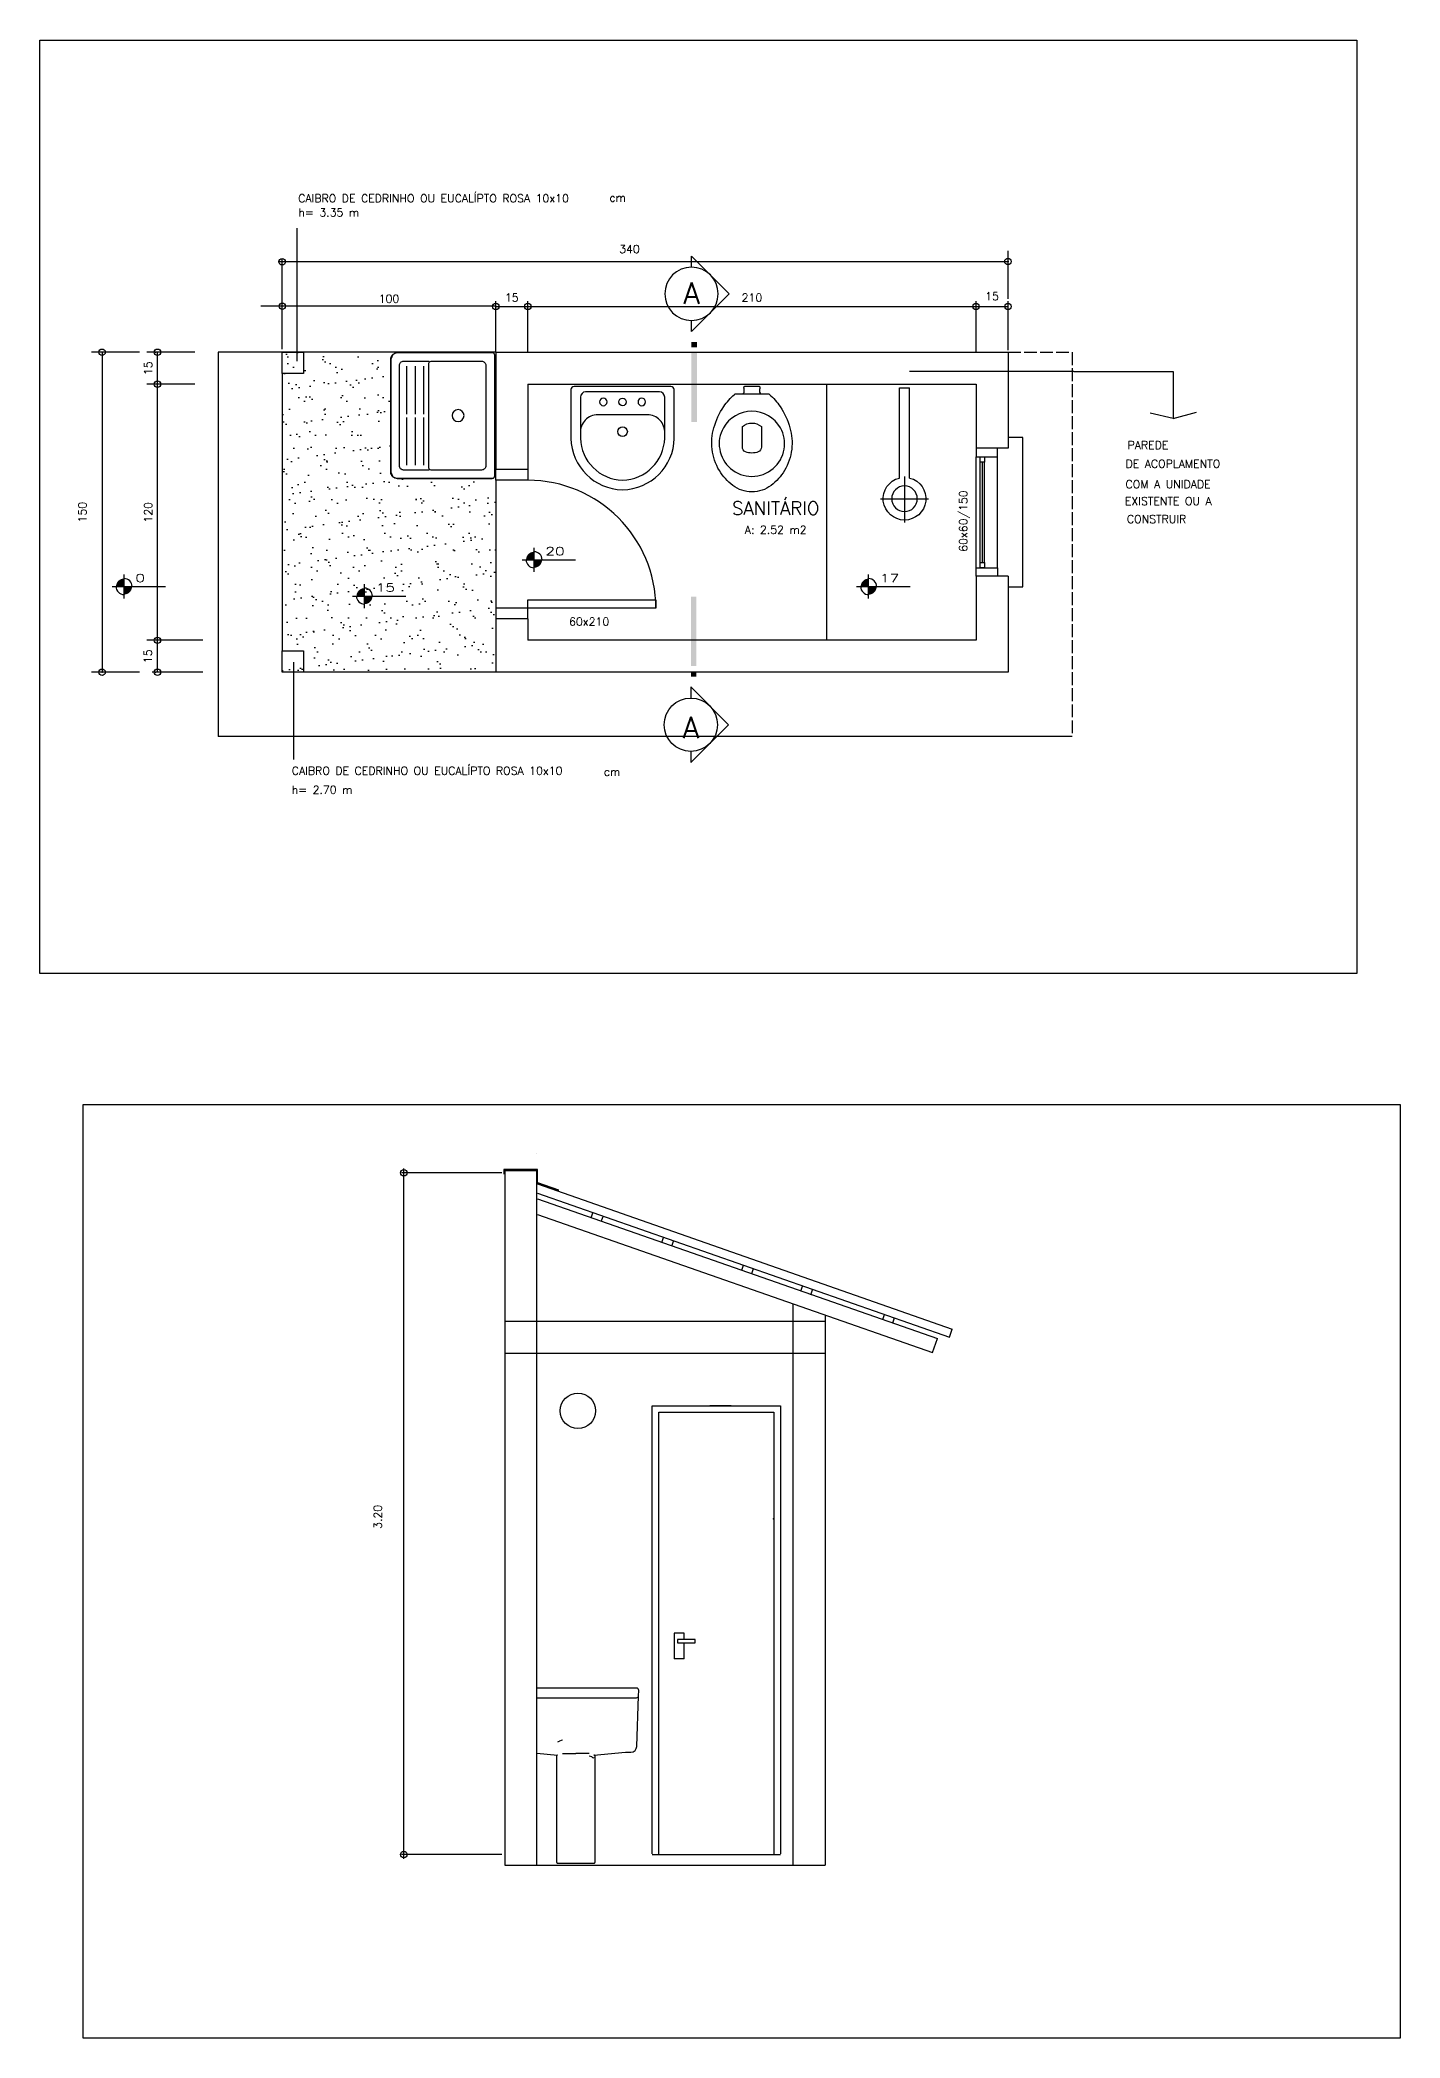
# Model space of a CAD drawing. Extents: x 2332 to 6335, y 1883 to 3772.
# Drawn here: x 2332 to 3606, y 1883 to 3756 of the extents above; entities that cross this region are included whole.
import ezdxf
from ezdxf.enums import TextEntityAlignment as Align

# ---------------------------------------------------------------- set-up
doc = ezdxf.new("R2010")
doc.units = 0
doc.linetypes.add('ACAD_ISO02W100', pattern=[15, 12, -3])
doc.layers.get('0').update_dxf_attribs({"linetype": 'CONTINUOUS'})
doc.layers.get('DEFPOINTS').update_dxf_attribs({"linetype": 'CONTINUOUS'})
for name, color, linetype in [('BEIRAL', 7, 'ACAD_ISO02W100'), ('COTA', 13, 'CONTINUOUS'), ('EQUIP', 7, 'CONTINUOUS'), ('EQUIP_I', 13, 'CONTINUOUS'), ('ESPEC', 2, 'CONTINUOUS'), ('ESPECARQ', 2, 'CONTINUOUS'), ('ESQ_VISTA', 1, 'CONTINUOUS'), ('ESQUAD', 2, 'CONTINUOUS'), ('ESQUADRIA', 2, 'CONTINUOUS'), ('ESTRUT', 130, 'CONTINUOUS'), ('FOLHA', 7, 'CONTINUOUS'), ('LINHAVISTA', 15, 'CONTINUOUS'), ('MOBIL_I', 13, 'CONTINUOUS'), ('PAREDE', 6, 'CONTINUOUS'), ('REG120-160', 4, 'CONTINUOUS'), ('REG60-100', 7, 'CONTINUOUS'), ('SELO', 2, 'CONTINUOUS'), ('TELHA', 3, 'CONTINUOUS'), ('TELHADO', 7, 'CONTINUOUS'), ('UNIDADE', 4, 'CONTINUOUS'), ('VIDRO', 1, 'CONTINUOUS')]:
    doc.layers.add(name, color=color, linetype=linetype)
doc.styles.add('REGUA100', font='simplex.shx')
doc.styles.add('REGUA160', font='simplex.shx')
doc.styles.add('REGUA425', font='simplex.shx')
doc.styles.add('REGUA60', font='simplex.shx')
doc.styles.add('REGUA80', font='simplex.shx')

# ---------------------------------------------------------------- blocks, each defined once
blk = doc.blocks.new('SAL34S_2')
at = {"layer": 'EQUIP', "color": 0, "linetype": 'ByBlock'}
blk.add_lwpolyline([(0, -4.2), (22.68, -4.2, -0.345194), (24.25, -5.69), (24.25, -28.56, -0.399699), (0, -52.7, -0.399699), (-24.25, -28.56), (-24.25, -5.69, -0.345194), (-22.68, -4.2)], format="xyb", close=True, dxfattribs=at)
at = {"layer": 'EQUIP_I'}
for p, q in [((-24.25, -28.56), (-24.25, -26.07)), ((24.25, -26.07), (24.25, -28.56))]:
    blk.add_line(p, q, dxfattribs=at)
blk.add_lwpolyline([(-19.75, -25.4), (-19.75, -9.2, -0.371535), (-17.31, -6.7), (0, -6.7), (17.31, -6.7, -0.371535), (19.75, -9.2), (19.75, -25.4)], format="xyb", dxfattribs=at)
for points in [[(0, -17.5), (11.6, -17.5, -0.423334), (19.75, -26), (19.75, -28.5, -0.397421), (0, -48.2, -0.397421), (-19.75, -28.5), (-19.75, -26, -0.423334), (-11.6, -17.5)], [(0, -13.25, 1), (0, -9.75, 1)]]:
    blk.add_lwpolyline(points, format="xyb", close=True, dxfattribs=at)
for centre in [(-9, -11.5), (9, -11.5)]:
    blk.add_circle(centre, 1.75, dxfattribs=at)
for start, end in [(90, 270), (270, 90)]:
    blk.add_arc((0, -25.4), 2.25, start, end, dxfattribs=at)
blk = doc.blocks.new('SAP7S__2')
at = {"layer": 'EQUIP', "color": 0, "linetype": 'ByBlock'}
blk.add_lwpolyline([(-4.36, -13), (-6.93, -13), (-7.45, -13, 0.207706), (-8.2, -13.3, 0.059368), (-13.2, -19, 0.082654), (-17.8, -29, 0.104255), (-18.65, -39, 0.107708), (-15.25, -49, 0.088187), (-9, -56, 0.163426), (0, -59, 0.163426), (9, -56, 0.088187), (15.25, -49, 0.107708), (18.65, -39, 0.104255), (17.8, -29, 0.082654), (13.2, -19, 0.059368), (8.2, -13.3, 0.207706), (7.45, -13), (6.93, -13), (4.36, -13, -0.380199), (3.6, -12.2), (3.6, -11.1, -0.087349), (3.7, -10.7, 0.172037), (3.7, -9.83, 0.102747), (3.57, -9.63, 0.167994), (3.15, -9.5), (0, -9.5), (-3.15, -9.5, 0.167994), (-3.57, -9.63, 0.102747), (-3.7, -9.83, 0.172037), (-3.7, -10.7, -0.087349), (-3.6, -11.1), (-3.6, -12.2, -0.380199)], format="xyb", close=True, dxfattribs=at)
at = {"layer": 'EQUIP_I'}
blk.add_line((4.36, -13), (-4.36, -13), dxfattribs=at)
for points in [[(0, -21.2, -0.268395), (13.35, -29, -0.179674), (15.1, -39, -0.170707), (10, -48.05, -0.179561), (0, -51.75, -0.179561), (-10, -48.05, -0.170707), (-15.1, -39, -0.179674), (-13.35, -29, -0.268395)], [(-3, -40.25, 0.183333), (3, -40.25, 0.302776), (4.45, -38), (4.45, -28.4, 0.370787), (-4.45, -28.4), (-4.45, -38, 0.302776)]]:
    blk.add_lwpolyline(points, format="xyb", close=True, dxfattribs=at)
blk = doc.blocks.new('SACHS__2')
at = {"layer": 'EQUIP', "color": 0, "linetype": 'ByBlock'}
for p, q in [((42.29, 2.4), (0, 2.4)), ((0, 2.4), (0, -2.4)), ((42.29, -2.4), (0, -2.4))]:
    blk.add_line(p, q, dxfattribs=at)
blk.add_arc((52, 0), 10, 193.88654, 166.11346, dxfattribs=at)
at = {"layer": 'EQUIP_I'}
for p, q in [((52, 11.2), (52, -11.2)), ((41.6, 0), (63.2, 0))]:
    blk.add_line(p, q, dxfattribs=at)
blk.add_circle((52, 0), 6, dxfattribs=at)
blk = doc.blocks.new('INDUNI1')
at = {"color": 0, "style": 'REGUA100', "width": 1.4, "flags": 8}
for tag, p in [('NOME1', (0, 0)), ('NOME2', (0, -4.29))]:
    blk.add_attdef(tag, text='', height=2.5, dxfattribs=at).set_placement(p, align=Align.CENTER)
at = {"layer": 'ESPECARQ', "style": 'REGUA60', "width": 1.4}
blk.add_attdef('AREA', text='', height=1.5, dxfattribs=at).set_placement((0, -7.81), align=Align.CENTER)
at = {"layer": 'ESPECARQ', "style": 'REGUA60', "width": 1.4, "flags": 8}
for tag, p in [('PISO', (0, -10.31)), ('REVPAR', (0, -12.81)), ('PEDIR', (0, -15.31))]:
    blk.add_attdef(tag, text='', height=1.5, dxfattribs=at).set_placement(p, align=Align.CENTER)
blk = doc.blocks.new('CORTE2')
at = {"color": 4}
blk.add_lwpolyline([(-5, 0), (-7.07, 0), (0, 7.07), (7.07, 0), (5, 0, 1)], format="xyb", close=True, dxfattribs=at)
at = {"color": 0, "linetype": 'ByBlock'}
blk.add_arc((0, 0), 5, 180, 0, dxfattribs=at)
at = {"color": 4, "linetype": 'ByBlock'}
for points in [[(9, 0), (9, 1), (10, 0), (10, 1)], [(11, 0), (11, 1), (24, 0), (24, 1)]]:
    blk.add_solid(points, dxfattribs=at)
blk = doc.blocks.new('SAT13S_2')
at = {"layer": 'EQUIP', "color": 0, "linetype": 'ByBlock'}
blk.add_lwpolyline([(-26.5, -48.5), (26.5, -48.5, 0.414214), (29.5, -45.5), (29.5, -1, 0.414214), (28.5, 0), (-28.5, 0, 0.414214), (-29.5, -1), (-29.5, -45.5, 0.414214)], format="xyb", close=True, dxfattribs=at)
at = {"layer": 'EQUIP_I'}
for points in [[(25.5, -27.69), (25.5, -6, 0.414214), (23.5, -4), (-23.5, -4, 0.414214), (-25.5, -6), (-25.5, -27.69)], [(-25.5, -27.84), (-25.5, -29.65, 0.414214), (-24.5, -30.65), (-23.25, -30.65), (23.1, -30.65), (24.5, -30.65, 0.414214), (25.5, -29.65), (25.5, -27.84)], [(-25.5, -30.5), (-25.5, -42.5, 0.414214), (-23.5, -44.5)], [(-23.5, -44.5), (23.5, -44.5, 0.414214), (25.5, -42.5), (25.5, -30.5, 0.414214)], [(-23.25, -33.03), (-0.9, -33.03, 0.414214)], [(-23.25, -37.03), (-0.9, -37.03, 0.414214)], [(0.75, -33.03), (23.1, -33.03, 0.414214)], [(0.75, -37.03), (23.1, -37.03, 0.414214)], [(-23.25, -41.03), (-0.9, -41.03, 0.414214)], [(0.75, -41.03), (23.1, -41.03, 0.414214)]]:
    blk.add_lwpolyline(points, format="xyb", dxfattribs=at)
blk.add_circle((0, -17), 2.8, dxfattribs=at)
blk = doc.blocks.new('NIVELPB')
at = {"linetype": 'ByBlock'}
for p, q in [((-2.25, 0), (7.75, 0)), ((0, -2.25), (0, 2.25))]:
    blk.add_line(p, q, dxfattribs=at)
at = {"linetype": 'ByBlock', "const_width": 1.5}
for points in [[(-0.75, 0, -0.414214), (0, 0.75, -0.618034)], [(0, -0.75, 0.414214), (0.75, 0, 0.618034)]]:
    blk.add_lwpolyline(points, format="xyb", dxfattribs=at)
at = {"linetype": 'ByBlock'}
for start, end in [(180, 270), (0, 90)]:
    blk.add_arc((0, 0), 1.5, start, end, dxfattribs=at)
at = {"color": 0, "linetype": 'ByBlock', "style": 'REGUA60', "width": 1.4}
blk.add_attdef('COTAPISO', (2.12, 0.85), '', height=1.5, dxfattribs=at)

msp = doc.modelspace()

# ---------------------------------------------------------------- hatches: boundary and pattern name
at = {"layer": 'EQUIP_I'}
h = msp.add_hatch(dxfattribs=at)
h.set_pattern_fill('AR-SAND', color=256, scale=0.5, style=0)
h.set_pattern_definition([(37.5, (-5805.597, -731.064), (-0.800016, 24.47066), [0, -19.304, 0, -21.59, 0, -20.6375]), (7.5, (-5805.597, -731.064), (22.47616, 35.84126), [0, -10.414, 0, -17.399, 0, -6.6675]), (327.5, (-5821.218, -731.064), (39.54962, 0.07186), [0, -6.35, 0, -22.86, 0, -29.845]), (317.5, (-5821.218, -731.064), (38.17782, 11.14647), [0, -3.175, 0, -14.986, 0, -17.145])])
h.paths.add_polyline_path([(2759.1, 3343.4), (2759.1, 3347), (2757.8, 3347, -0.414214), (2755.8, 3345), (2666.8, 3345, -0.414214), (2660.8, 3351), (2660.8, 3457, -0.414214), (2666.8, 3463), (2666.8, 3463.4), (2559.1, 3463.4), (2559.1, 3163.4), (2759.1, 3163.4), (2759.1, 3213.4), (2759.1, 3223.4)])

# ---------------------------------------------------------------- linework, layer by layer
at = {"color": 0, "linetype": 'ByBlock'}
msp.add_line((3209.1, 3463.8), (3209.1, 3511.3), dxfattribs=at)
at = {"layer": 'BEIRAL'}
for p, q in [((3239.1, 3463.4), (3299.1, 3463.4)), ((3299.1, 3463.4), (3299.1, 3103.4))]:
    msp.add_line(p, q, dxfattribs=at)
at = {"layer": 'COTA', "linetype": 'ByBlock'}
for p, q in [((3239.1, 3513.4), (3239.1, 3558.4)), ((2763.1, 3548.2), (2555.1, 3548.2)), ((2559.1, 3466.4), (2559.1, 3550.2)), ((2759.1, 3548.4), (3239, 3548.4)), ((2559, 3506.5), (2539.1, 3506.5)), ((2559.1, 3469.4), (2559.1, 3510.5)), ((2559.1, 3469.4), (2559.1, 3510.5)), ((2759, 3506.5), (2559.1, 3506.5)), ((2759.1, 3463.8), (2759.1, 3511.3)), ((2759.1, 3469.4), (2759.1, 3510.5)), ((2759.1, 3506.3), (2789, 3506.3)), ((2789.1, 3463.8), (2789.1, 3511.3)), ((2789.1, 3463.8), (2789.1, 3511.3)), ((2789.1, 3506.3), (3209, 3506.3)), ((3209.1, 3463.8), (3209.1, 3511.3)), ((3209.1, 3506.3), (3239.1, 3506.3)), ((3239.1, 3465.3), (3239.1, 3511.3)), ((2425.2, 3463.4), (2380.2, 3463.4)), ((2390.2, 3463.4), (2390.2, 3163.5)), ((2477.1, 3463.4), (2432.1, 3463.4)), ((2442.1, 3433.5), (2442.1, 3463.4)), ((2477.1, 3433.4), (2432.1, 3433.4)), ((2477.1, 3433.4), (2432.1, 3433.4)), ((2442.1, 3193.5), (2442.1, 3433.4)), ((2477.1, 3193.4), (2432.1, 3193.4)), ((2484.6, 3193.4), (2437.1, 3193.4)), ((2442.1, 3163.5), (2442.1, 3193.4)), ((2425.2, 3163.4), (2380.2, 3163.4)), ((2484.6, 3163.4), (2437.1, 3163.4)), ((2672.9, 2051.4), (2672.9, 2698.4)), ((2764.7, 2694.4), (2670.9, 2694.4)), ((2764.7, 2055.4), (2670.9, 2055.4))]:
    msp.add_line(p, q, dxfattribs=at)
at = {"layer": 'COTA', "color": 4}
for p, q in [((2798.3, 2697.3), (2766.6, 2697.3)), ((2766.6, 2697.3), (2766.6, 2693.1)), ((2798.3, 2696.8), (2766.6, 2696.8)), ((2767.1, 2697.3), (2767.1, 2693.1)), ((2797.8, 2683.9), (2797.8, 2697.3)), ((2798.3, 2683.9), (2798.3, 2697.3)), ((2798.2, 2684.2), (2817.7, 2677.4)), ((2798.3, 2685.3), (2818, 2678.4)), ((2798.4, 2684.7), (2817.8, 2677.9))]:
    msp.add_line(p, q, dxfattribs=at)
at = {"layer": 'COTA'}
for centre in [(2559, 3548.2), (3239, 3548.4), (2559.1, 3506.5), (2759.1, 3506.3), (2789.1, 3506.3), (3209.1, 3506.3), (3239.1, 3506.3), (2390.2, 3463.4), (2442.1, 3463.4), (2442.1, 3433.5), (2442.1, 3193.4), (2390.2, 3163.5), (2442.1, 3163.5), (2672.9, 2694.4), (2672.9, 2055.4)]:
    msp.add_circle(centre, 3, dxfattribs=at)
at = {"layer": 'COTA', "linetype": 'ByBlock'}
for p in [(3239.1, 3548.4), (2559.1, 3506.5), (2789.1, 3506.3), (2440.2, 3463.4), (2442.1, 3463.4), (2442.1, 3433.4), (2442.1, 3193.4), (2390.2, 3163.4), (2440.2, 3163.4), (2672.9, 2694.4)]:
    msp.add_point(p, dxfattribs=at)
at = {"layer": 'DEFPOINTS', "color": 0, "linetype": 'ByBlock'}
for p in [(2559.1, 3548.2), (3209.1, 3506.3), (3239.1, 3506.3), (2759.1, 3498.4), (3239.1, 3498.4), (2518.2, 3463.4), (2539.1, 3463.4), (2559.1, 3463.4), (2559.1, 3463.4), (2559.1, 3463.4), (2759.1, 3463.8), (2759.1, 3463.4), (2759.1, 3456.3), (2789.1, 3456.3), (2789.1, 3456.3), (3209.1, 3456.3), (3209.1, 3456.3), (3239.1, 3457.8), (2518.2, 3433.4), (2518.2, 3433.4), (2492.1, 3193.4), (2518.2, 3193.4), (2444.6, 3178.4), (2492.1, 3163.4), (2559.1, 3163.4), (2559.1, 3103.7), (2888.6, 3044.2), (2767.7, 2694.4), (2767.7, 2694.4), (2767.7, 2555.4), (2767.7, 2555.4), (2767.7, 2525.4), (2767.7, 2525.4), (2767.8, 2489.9), (2797.7, 2365.4), (2797.7, 2065.4), (2767.7, 2055.4), (2767.7, 2055.4), (2767.7, 2055.4)]:
    msp.add_point(p, dxfattribs=at)
at = {"layer": 'EQUIP'}
msp.add_line((2666.8, 3463), (2666.8, 3463.4), dxfattribs=at)
at = {"layer": 'EQUIP', "color": 0, "linetype": 'ByBlock'}
msp.add_lwpolyline([(2797.7, 2150.5), (2817.1, 2148.7, 0.414214), (2816.1, 2147.7), (2816.1, 2048.4, 0.414214), (2817.1, 2047.4), (2834.1, 2047.4), (2851.1, 2047.4, 0.414214), (2852.1, 2048.4), (2852.1, 2147.7, 0.414214), (2851.1, 2148.7), (2880.8, 2151.4), (2885.7, 2151.4, 0.404487), (2891.3, 2156.8), (2892.9, 2204.3), (2893, 2209.3, 0.424007), (2891, 2211.4), (2834.1, 2211.4), (2797.7, 2211.4)], format="xyb", dxfattribs=at)
at = {"layer": 'EQUIP_I'}
for p, q in [((2559.1, 3463.4), (2579.1, 3463.4)), ((2559.1, 3443.4), (2559.1, 3463.4)), ((2579.1, 3463.4), (2579.1, 3443.4)), ((2662.6, 3461.2), (2660.8, 3457)), ((2660.8, 3457), (2660.8, 3351)), ((2666.8, 3463), (2662.6, 3461.2)), ((2579.1, 3443.4), (2559.1, 3443.4)), ((2559.1, 3443.4), (2559.1, 3183.4)), ((2660.8, 3351), (2662.6, 3346.7)), ((2662.6, 3346.7), (2666.8, 3345)), ((2666.8, 3345), (2755.8, 3345)), ((2755.8, 3345), (2757.2, 3345.6)), ((2757.2, 3345.6), (2757.8, 3347)), ((2757.8, 3347), (2759.1, 3347)), ((2559.1, 3183.4), (2579.1, 3183.4)), ((2559.1, 3163.4), (2559.1, 3183.4)), ((2579.1, 3183.4), (2579.1, 3163.4)), ((2759.1, 3163.4), (2559.1, 3163.4)), ((2579.1, 3163.4), (2559.1, 3163.4)), ((2821.7, 2150.2), (2834.1, 2150.2)), ((2846.5, 2150.2), (2834.1, 2150.2))]:
    msp.add_line(p, q, dxfattribs=at)
msp.add_lwpolyline([(2797.7, 2202.4), (2834.1, 2202.4), (2890.9, 2202.4, 0.404487), (2892.9, 2204.3)], format="xyb", dxfattribs=at)
for centre, radius, start, end in [((2809.4, 2180.2), 20.7, 291.9156, 297.4046), ((2821.7, 2156.5), 6, 90, 117.4046), ((2846.5, 2141.6), 6, 62.5954, 90), ((2858.8, 2165.3), 20.7, 242.5954, 248.0844)]:
    msp.add_arc(centre, radius, start, end, dxfattribs=at)
at = {"layer": 'ESQ_VISTA'}
for p, q in [((2905.8, 2056), (2905.8, 2476)), ((2905.8, 2476), (3025.8, 2476)), ((3025.8, 2476), (3025.8, 2056)), ((2911.8, 2056), (2911.8, 2470)), ((2911.8, 2470), (3019.8, 2470)), ((3019.8, 2470), (3019.8, 2056)), ((2935.5, 2263), (2926.4, 2263)), ((2926.4, 2263), (2926.4, 2239)), ((2929.4, 2257), (2929.4, 2254)), ((2929.4, 2254), (2946, 2254)), ((2946, 2257), (2929.4, 2257)), ((2935.5, 2257), (2935.5, 2263)), ((2935.5, 2239), (2935.5, 2254)), ((2946, 2254), (2946, 2257))]:
    msp.add_line(p, q, dxfattribs=at)
msp.add_point((3019.3, 2370), dxfattribs=at)
at = {"layer": 'ESQUAD', "color": 1, "linetype": 'Continuous', "ltscale": 3.937008}
for p in [(2939.6, 2476), (2979.6, 2476)]:
    msp.add_line(p, (2959.6, 2476), dxfattribs=at)
at = {"layer": 'ESQUADRIA', "color": 1}
for p, q in [((3209.1, 3261.4), (3209.1, 3365.4)), ((3213.1, 3266.4), (3213.1, 3360.4)), ((3217.1, 3266.4), (3217.1, 3360.4)), ((3229.1, 3261.4), (3229.1, 3365.4))]:
    msp.add_line(p, q, dxfattribs=at)
at = {"layer": 'ESQUADRIA'}
for points in [[(3209.1, 3373.4), (3209.1, 3365.4), (3229.1, 3365.4), (3229.1, 3373.4)], [(3239.1, 3243.4), (3253.1, 3243.4), (3253.1, 3383.4), (3239.1, 3383.4)], [(2789.1, 3353.4), (2789.1, 3343.4), (2759.1, 3343.4), (2759.1, 3353.4)], [(3209.1, 3253.4), (3209.1, 3261.4), (3229.1, 3261.4), (3229.1, 3253.4)], [(2789.1, 3213.4), (2789.1, 3223.4), (2759.1, 3223.4), (2759.1, 3213.4)]]:
    msp.add_lwpolyline(points, dxfattribs=at)
for points in [[(3217.1, 3365.4), (3217.1, 3360.4), (3213.1, 3360.4), (3213.1, 3365.4)], [(3213.1, 3261.4), (3213.1, 3266.4), (3217.1, 3266.4), (3217.1, 3261.4)], [(2909.1, 3223.4), (2789.1, 3223.4), (2789.1, 3231.4), (2909.1, 3231.4)]]:
    msp.add_lwpolyline(points, close=True, dxfattribs=at)
at = {"layer": 'ESTRUT'}
for p, q in [((2767.7, 2045.4), (3067.7, 2045.4)), ((2905.8, 2055.4), (3025.8, 2055.4))]:
    msp.add_line(p, q, dxfattribs=at)
at = {"layer": 'FOLHA'}
for p, q in [((2332, 3756), (3565.8, 3756)), ((2332, 2881), (2332, 3756)), ((3565.8, 3756), (3565.8, 2881)), ((3565.8, 2881), (2332, 2881)), ((2372.6, 2758.5), (3606.4, 2758.5)), ((2372.6, 1883.5), (2372.6, 2758.5)), ((3606.4, 2758.5), (3606.4, 1883.5)), ((3606.4, 1883.5), (2372.6, 1883.5))]:
    msp.add_line(p, q, dxfattribs=at)
at = {"layer": 'LINHAVISTA'}
for p, q in [((3069.1, 3433.4), (3069.1, 3193.4)), ((2759.1, 3343.4), (2759.1, 3223.4)), ((2935.5, 2239), (2926.4, 2239))]:
    msp.add_line(p, q, dxfattribs=at)
at = {"layer": 'MOBIL_I'}
msp.add_arc((2789.1, 3223.4), 120, 0, 90, dxfattribs=at)
at = {"layer": 'PAREDE'}
for p, q in [((2759.1, 3463.4), (3239.1, 3463.4)), ((2759.1, 3463.4), (2759.1, 3353.4)), ((3239.1, 3463.4), (3239.1, 3373.4)), ((2789.1, 3433.4), (3209.1, 3433.4)), ((2789.1, 3433.4), (2789.1, 3353.4)), ((3300.6, 3445.4), (3146.8, 3445.4)), ((3209.1, 3433.4), (3209.1, 3373.4)), ((3300.6, 3445.4), (3393.8, 3445.4)), ((3387.1, 3445.4), (3387.1, 3445.4)), ((3393.8, 3445.4), (3393.8, 3401.3)), ((3393.8, 3401.3), (3372.2, 3406.2)), ((3393.8, 3401.3), (3415.6, 3407.2)), ((3239.1, 3373.4), (3209.1, 3373.4)), ((2789.1, 3353.4), (2759.1, 3353.4)), ((3239.1, 3253.4), (3209.1, 3253.4)), ((3209.1, 3253.4), (3209.1, 3193.4)), ((3239.1, 3253.4), (3239.1, 3163.4)), ((2789.1, 3213.4), (2759.1, 3213.4)), ((2759.1, 3213.4), (2759.1, 3163.4)), ((2789.1, 3213.4), (2789.1, 3193.4)), ((3209.1, 3193.4), (2789.1, 3193.4)), ((3239.1, 3163.4), (2759.1, 3163.4)), ((2797.7, 2696.3), (2767.6, 2696.3)), ((2767.7, 2696.3), (2767.7, 2694.4)), ((2767.7, 2694.4), (2767.7, 2585.4)), ((2797.7, 2585.4), (2797.7, 2696.3)), ((2767.7, 2585.4), (2767.7, 2525.4)), ((2797.7, 2525.4), (2797.7, 2585.4)), ((3037.7, 2525.4), (3037.7, 2571.5)), ((2767.7, 2555.4), (2797.7, 2555.4)), ((2797.7, 2555.4), (3067.7, 2555.4)), ((3067.7, 2561), (3067.7, 2525.4)), ((2767.7, 2525.4), (2767.7, 2525.4)), ((2767.7, 2525.4), (3037.7, 2525.4)), ((2767.7, 2525.4), (2767.7, 2045.4)), ((2797.7, 2045.4), (2797.7, 2525.4)), ((3037.7, 2045.4), (3037.7, 2525.4)), ((3037.7, 2525.4), (3067.7, 2525.4)), ((3067.7, 2525.4), (3067.7, 2045.4))]:
    msp.add_line(p, q, dxfattribs=at)
at = {"layer": 'REG60-100'}
msp.add_line((3168.3, 2525.8), (3173, 2539), dxfattribs=at)
at = {"layer": 'TELHA'}
for p, q in [((2797.7, 2712.5), (2797.7, 2712.5)), ((2767.7, 2694.4), (2767.7, 2696.3))]:
    msp.add_line(p, q, dxfattribs=at)
at = {"layer": 'TELHADO'}
for p, q in [((2759.1, 3463.4), (2499.1, 3463.4)), ((2499.1, 3463.4), (2499.1, 3103.4)), ((3299.1, 3103.4), (2499.1, 3103.4)), ((2798.3, 2683.9), (3186.7, 2547.9)), ((2798.3, 2675.4), (3184.1, 2540.4)), ((2798.3, 2670.1), (3173, 2539)), ((2798.3, 2655.3), (3168.3, 2525.8)), ((2848.5, 2652), (2850.2, 2656.7)), ((2858, 2648.7), (2859.6, 2653.4)), ((2914.6, 2628.9), (2916.2, 2633.6)), ((2924, 2625.6), (2925.7, 2630.3)), ((2989.6, 2603.2), (2991.2, 2607.9)), ((2999, 2599.9), (3000.7, 2604.6)), ((3044.9, 2583.3), (3046.6, 2588)), ((3054.3, 2580), (3056, 2584.7)), ((3121.7, 2556.9), (3123.4, 2561.6)), ((3131.2, 2553.6), (3132.8, 2558.3)), ((3184.1, 2540.4), (3186.7, 2547.9))]:
    msp.add_line(p, q, dxfattribs=at)
at = {"layer": 'UNIDADE'}
for p, q in [((2573.1, 3454.9), (2573.1, 3579.7)), ((2569.5, 3172.9), (2569.5, 3081.7))]:
    msp.add_line(p, q, dxfattribs=at)
msp.add_circle((2836.1, 2471.3), 16.6, dxfattribs=at)
at = {"layer": 'VIDRO'}
msp.add_line((3215.1, 3266.4), (3215.1, 3360.4), dxfattribs=at)

# ---------------------------------------------------------------- block references
at = {"layer": 'COTA', "color": 2, "xscale": 5, "yscale": 5, "zscale": 5}
for p, values in [((2795, 3268.9), {'COTAPISO': '20'}), ((2410.8, 3243.8), {'COTAPISO': '0'}), ((2636.1, 3234.8), {'COTAPISO': '15'}), ((3108.5, 3243.7), {'COTAPISO': '17'})]:
    msp.add_blockref('NIVELPB', p, dxfattribs=at).add_auto_attribs(values)
at = {"layer": 'EQUIP', "xscale": -2, "yscale": 2, "zscale": 2}
for name, p in [('SAL34S_2', (2877.9, 3439.8)), ('SAP7S__2', (2999.1, 3450.5))]:
    msp.add_blockref(name, p, dxfattribs=at)
at = {"layer": 'EQUIP', "xscale": -2, "yscale": 2, "zscale": 2, "rotation": 90}
msp.add_blockref('SACHS__2', (3142.1, 3430.1), dxfattribs=at)
at = {"layer": 'EQUIP_I', "xscale": -2, "yscale": 2, "zscale": 2, "rotation": 270}
msp.add_blockref('SAT13S_2', (2757.8, 3404), dxfattribs=at)
at = {"layer": 'ESPEC', "yscale": 4.999999999999999, "zscale": 4.999999999999999, "rotation": 270}
for p, xscale in [((2942.5, 3518.1), 4.999999999999999), ((2941.9, 3114.3), -4.999999999999999)]:
    msp.add_blockref('CORTE2', p, dxfattribs=dict(at, xscale=xscale))
at = {"layer": 'UNIDADE'}
ref = msp.add_blockref('INDUNI1', (3021.4, 3332.4), dxfattribs=dict(at, xscale=5, yscale=5, zscale=5))
ref.add_attrib('NOME2', 'SANITÁRIO', dxfattribs={"layer": '0', "color": 0, "height": 12.5, "style": 'REGUA100', "flags": 8}).set_placement((3021.4, 3311), align=Align.CENTER)
ref.add_attrib('AREA', 'A: 2.52 m2', dxfattribs={"layer": 'ESPECARQ', "height": 7.5, "style": 'REGUA60'}).set_placement((3021.4, 3293.3), align=Align.CENTER)

# ---------------------------------------------------------------- texts
at = {"color": 2, "linetype": 'ByBlock', "char_height": 7.5, "attachment_point": 5, "style": 'REGUA60'}
for s, insert in [('\\A1;340', (2884.4, 3560.1)), ('\\A1;100', (2659.1, 3513.5)), ('\\A1;15', (2774.1, 3514.6)), ('\\A1;210', (2999.1, 3514.6)), ('\\A1;15', (3224.1, 3515.9))]:
    msp.add_mtext(s, dxfattribs=dict(at, insert=insert))
at = {"color": 2, "linetype": 'ByBlock', "char_height": 7.5, "attachment_point": 5, "rotation": 90}
for s, insert, style in [('\\A1;150', (2371.8, 3313.5), 'REGUA60'), ('\\A1;120', (2433.4, 3313.4), 'REGUA60'), ('\\A1;15', (2433.1, 3178.4), 'REGUA60'), ('\\A1;3.20', (2648.5, 2371.9), 'REGUA80')]:
    msp.add_mtext(s, dxfattribs=dict(at, insert=insert, style=style))
at = {"layer": 'COTA', "color": 2, "linetype": 'ByBlock', "insert": (2433.4, 3448.4), "char_height": 7.5, "attachment_point": 5, "rotation": 90, "style": 'REGUA60'}
msp.add_mtext('\\A1;15', dxfattribs=at)
at = {"layer": 'REG120-160', "style": 'REGUA160'}
for p in [(2942.5, 3518.7), (2941.9, 3111.8)]:
    msp.add_text('A', height=20, dxfattribs=at).set_placement(p, align=Align.MIDDLE)
at = {"layer": 'REG60-100', "style": 'REGUA60'}
msp.add_text('60x60/150', height=7.5, rotation=90, dxfattribs=at).set_placement((3200.9, 3276.4))
msp.add_text('60x210', height=7.5, dxfattribs=at).set_placement((2827.8, 3207.2))
at = {"layer": 'SELO', "style": 'REGUA425'}
for s, p in [('CAIBRO DE CEDRINHO OU EUCALÍPTO ROSA 10x10 ', (2574, 3603.9)), ('h= 3.35 m', (2574.2, 3590.7)), ('cm ', (2865.6, 3604.5)), ('CAIBRO DE CEDRINHO OU EUCALÍPTO ROSA 10x10 ', (2568, 3067.4)), ('cm ', (2860.4, 3066.5)), ('h= 2.70 m', (2567.9, 3049.6))]:
    msp.add_text(s, height=7.5, dxfattribs=at).set_placement(p)
at = {"layer": 'SELO', "char_height": 7.5, "width": 620.722, "attachment_point": 1, "style": 'REGUA425'}
for s, insert in [('PAREDE ', (3351.1, 3380.1)), ('DE ACOPLAMENTO', (3349.2, 3362.6)), ('COM A UNIDADE', (3349.2, 3343.4)), ('EXISTENTE OU A ', (3348.6, 3327.6)), ('CONSTRUIR', (3350.5, 3310.8))]:
    msp.add_mtext(s, dxfattribs=dict(at, insert=insert))

doc.saveas('drawing.dxf')
